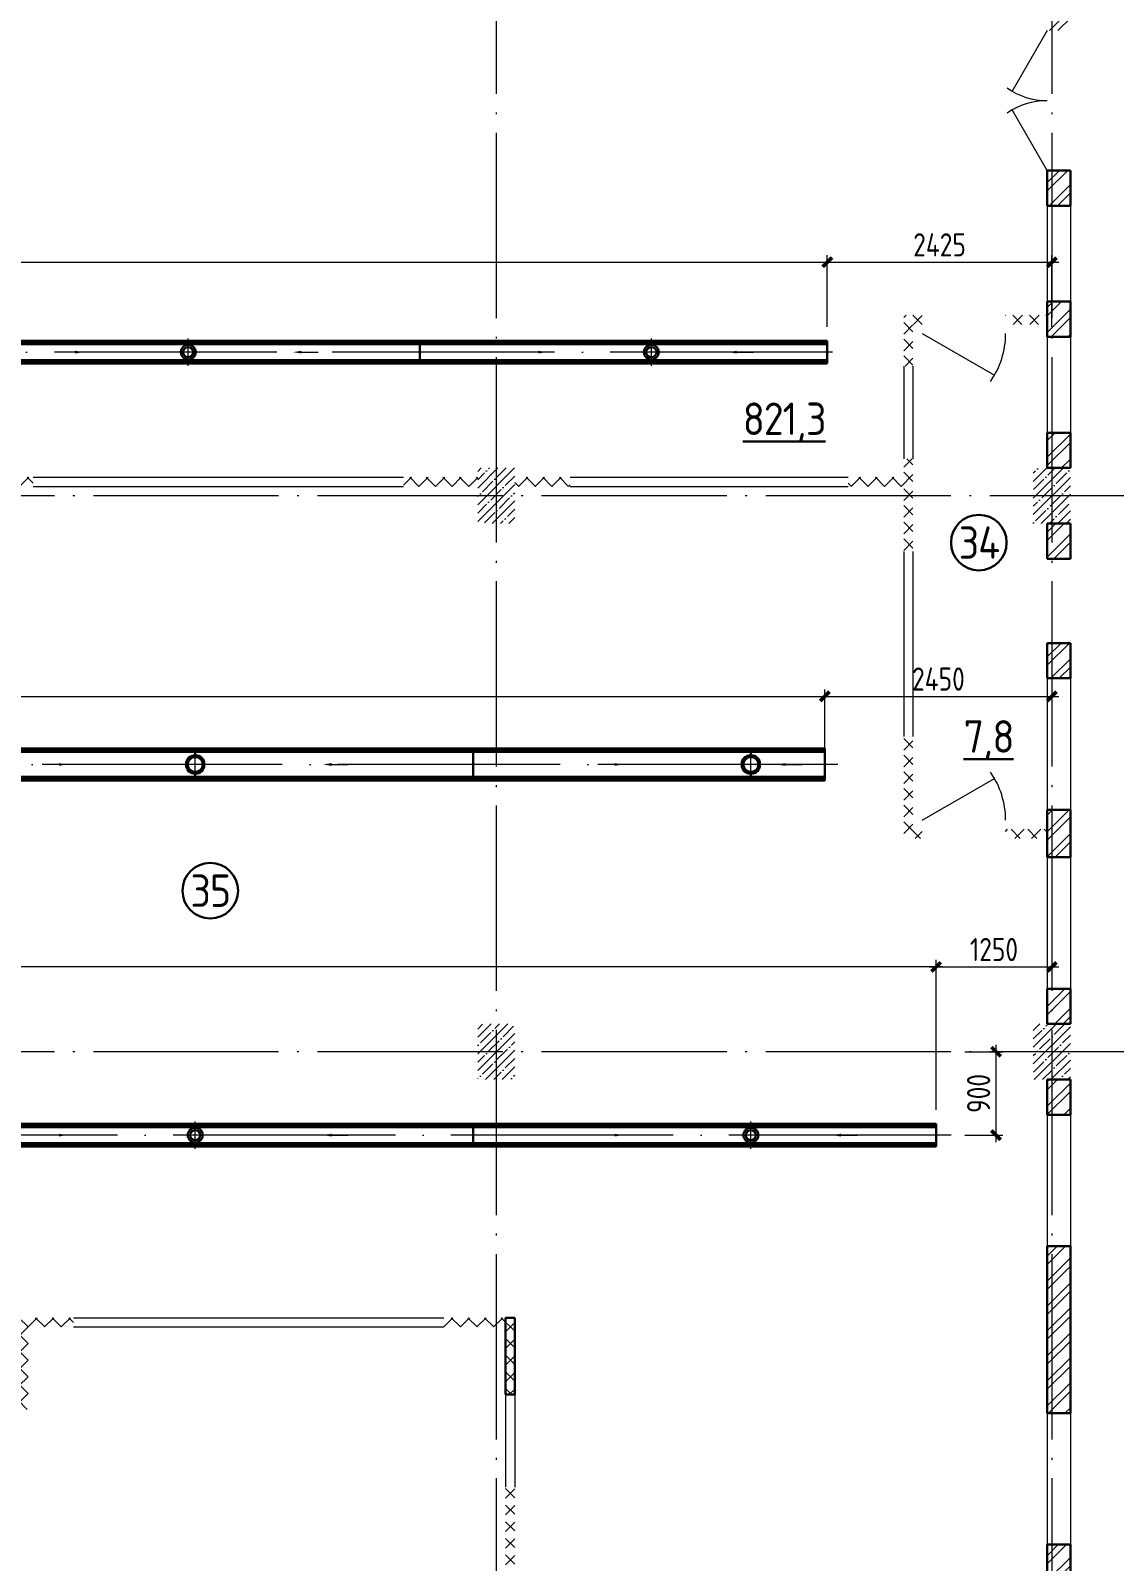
# Model space of a CAD drawing. Extents: x -965262 to 1142518, y -357520 to 71675.
# Drawn here: x -38505 to -26802, y -216652 to -200132 of the extents above; entities that cross this region are included whole.
import ezdxf

# ---------------------------------------------------------------- set-up
doc = ezdxf.new("R2010")
doc.units = 0
doc.header["$LTSCALE"] = 10
doc.linetypes.add('ACAD_ISO04W100', pattern=[30, 24, -3, 0, -3])
doc.linetypes.add('DOTE', pattern=[2.42, 2, -0.2, 0.02, -0.2])
doc.layers.get('0').update_dxf_attribs({"linetype": 'CONTINUOUS', "lineweight": 30})
doc.layers.get('Defpoints').update_dxf_attribs({"linetype": 'CONTINUOUS'})
doc.layers.add('DOTE', color=7, linetype='DOTE', lineweight=9)
doc.layers.add('Полы_лотки', color=7, linetype='CONTINUOUS', lineweight=30)
doc.styles.add('GOST-2.304_Type-B', font='isocpeur.ttf', dxfattribs={"width": 0.9})
doc.styles.add('ГОСТ 2м', font='isocpeur.ttf', dxfattribs={"width": 0.8, "height": 250})
doc.dimstyles.new('ГОСТ 2м', dxfattribs={"dimtxt": 250, "dimasz": 100, "dimexe": 75, "dimexo": 150, "dimgap": 62.5, "dimtad": 1, "dimdec": 0, "dimtxsty": 'ГОСТ 2м', "dimblk": 'ARCHTICK', "dimcen": 150, "dimdle": 75, "dimclrd": 256, "dimclre": 256, "dimclrt": 256, "dimadec": 0, "dimazin": 0, "dimtfac": 1, "dimtdec": 0, "dimtmove": 0, "dimatfit": 3, "dimldrblk": 'OBLIQUE', "dimfxl": 1, "dimlwd": 15, "dimlwe": 15, "dimarcsym": 0})
pattern_1 = [(45, (-49229.33, -272886.6), (-89.80256, 89.80256), []), (45, (-49139.53, -272886.6), (-89.80256, 89.80256), [158.75, -31.75, 0, -31.75])]

# ---------------------------------------------------------------- blocks, each defined once
blk = doc.blocks.new('_ArchTick')
at = {"color": 0, "linetype": 'ByBlock', "lineweight": 0, "const_width": 0.4}
blk.add_lwpolyline([(-0.5, -0.5), (0.5, 0.5)], dxfattribs=at)
blk = doc.blocks.new('*D1455')
at = {"lineweight": 15, "transparency": 16777216}
for p, q in [((-29977, -202631), (-27402, -202631)), ((-29902, -203330), (-29902, -202556)), ((-27477, -203330), (-27477, -202556))]:
    blk.add_line(p, q, dxfattribs=at)
at = {"layer": 'Defpoints', "color": 0, "lineweight": 15, "transparency": 16777216}
for p in [(-27477, -202631), (-29902, -203480, -11610), (-27477, -203480, -13062)]:
    blk.add_point(p, dxfattribs=at)
at = {"lineweight": 15, "transparency": 16777216, "xscale": 100, "yscale": 100, "zscale": 100, "rotation": 180}
blk.add_blockref('_ArchTick', (-29902, -202631), dxfattribs=at)
at = {"lineweight": 15, "transparency": 16777216, "xscale": 100, "yscale": 100, "zscale": 100}
blk.add_blockref('_ArchTick', (-27477, -202631), dxfattribs=at)
at = {"lineweight": 15, "transparency": 16777216, "insert": (-28690, -202444), "char_height": 250, "attachment_point": 5, "style": 'ГОСТ 2м'}
blk.add_mtext('2425', dxfattribs=at)
blk = doc.blocks.new('_Oblique')
at = {"color": 0, "linetype": 'ByBlock', "lineweight": -2}
blk.add_line((-0.5, -0.5), (0.5, 0.5), dxfattribs=at)
blk = doc.blocks.new('*D1456')
at = {"lineweight": 15, "transparency": 16777216}
for p, q in [((-48777, -202631), (-29827, -202631)), ((-48702, -203330), (-48702, -202556)), ((-29902, -203330), (-29902, -202556))]:
    blk.add_line(p, q, dxfattribs=at)
at = {"layer": 'Defpoints', "color": 0, "lineweight": 15, "transparency": 16777216}
for p in [(-29902, -202631), (-48702, -203480, -11610), (-29902, -203480, -11610)]:
    blk.add_point(p, dxfattribs=at)
at = {"lineweight": 15, "transparency": 16777216, "xscale": 100, "yscale": 100, "zscale": 100, "rotation": 180}
blk.add_blockref('_ArchTick', (-48702, -202631), dxfattribs=at)
at = {"lineweight": 15, "transparency": 16777216, "xscale": 100, "yscale": 100, "zscale": 100}
blk.add_blockref('_ArchTick', (-29902, -202631), dxfattribs=at)
at = {"lineweight": 15, "transparency": 16777216, "insert": (-39302, -202444), "char_height": 250, "attachment_point": 5, "style": 'ГОСТ 2м'}
blk.add_mtext('18800', dxfattribs=at)
blk = doc.blocks.new('*D1457')
at = {"lineweight": 15, "transparency": 16777216}
for p, q in [((-30003, -207317), (-27402, -207317)), ((-29928, -208074), (-29928, -207242)), ((-27477, -207167), (-27477, -207242))]:
    blk.add_line(p, q, dxfattribs=at)
at = {"layer": 'Defpoints', "color": 0, "lineweight": 15, "transparency": 16777216}
for p in [(-27477, -207317), (-27477, -207317), (-29928, -208224, -11610)]:
    blk.add_point(p, dxfattribs=at)
at = {"lineweight": 15, "transparency": 16777216, "xscale": 100, "yscale": 100, "zscale": 100, "rotation": 180}
blk.add_blockref('_ArchTick', (-29928, -207317), dxfattribs=at)
at = {"lineweight": 15, "transparency": 16777216, "xscale": 100, "yscale": 100, "zscale": 100}
blk.add_blockref('_ArchTick', (-27477, -207317), dxfattribs=at)
at = {"lineweight": 15, "transparency": 16777216, "insert": (-28702, -207130), "char_height": 250, "attachment_point": 5, "style": 'ГОСТ 2м'}
blk.add_mtext('2450', dxfattribs=at)
blk = doc.blocks.new('*D1458')
at = {"lineweight": 15, "transparency": 16777216}
for p, q in [((-50303, -207317), (-29853, -207317)), ((-50228, -207729), (-50228, -207242)), ((-29928, -207729), (-29928, -207242))]:
    blk.add_line(p, q, dxfattribs=at)
at = {"layer": 'Defpoints', "color": 0, "transparency": 16777216}
for p in [(-29928, -207317), (-50228, -207879, -11610), (-29928, -207879, -11610)]:
    blk.add_point(p, dxfattribs=at)
at = {"lineweight": 15, "transparency": 16777216, "xscale": 100, "yscale": 100, "zscale": 100, "rotation": 180}
blk.add_blockref('_ArchTick', (-50228, -207317), dxfattribs=at)
at = {"lineweight": 15, "transparency": 16777216, "xscale": 100, "yscale": 100, "zscale": 100}
blk.add_blockref('_ArchTick', (-29928, -207317), dxfattribs=at)
at = {"lineweight": 15, "transparency": 16777216, "insert": (-40078, -207130), "char_height": 250, "attachment_point": 5, "style": 'ГОСТ 2м'}
blk.add_mtext('20300', dxfattribs=at)
blk = doc.blocks.new('*D1459')
at = {"lineweight": 15, "transparency": 16777216}
for p, q in [((-28080, -212127), (-28080, -211077)), ((-28416, -211152), (-28005, -211152)), ((-28416, -212052), (-28005, -212052))]:
    blk.add_line(p, q, dxfattribs=at)
at = {"layer": 'Defpoints', "color": 0, "lineweight": 15, "transparency": 16777216}
for p in [(-28566, -211152, -13062), (-28080, -211152), (-28566, -212052, -11610)]:
    blk.add_point(p, dxfattribs=at)
at = {"lineweight": 15, "transparency": 16777216, "xscale": 100, "yscale": 100, "zscale": 100}
for p, rotation in [((-28080, -211152), 90), ((-28080, -212052), 270)]:
    blk.add_blockref('_ArchTick', p, dxfattribs=dict(at, rotation=rotation))
at = {"lineweight": 15, "transparency": 16777216, "insert": (-28268, -211602), "char_height": 250, "attachment_point": 5, "rotation": 90, "style": 'ГОСТ 2м'}
blk.add_mtext('900', dxfattribs=at)
blk = doc.blocks.new('*D1460')
at = {"lineweight": 15, "transparency": 16777216}
for p, q in [((-27477, -210087), (-27477, -210162)), ((-28803, -210237), (-27402, -210237)), ((-28728, -211779), (-28728, -210162))]:
    blk.add_line(p, q, dxfattribs=at)
at = {"layer": 'Defpoints', "color": 0, "lineweight": 15, "transparency": 16777216}
for p in [(-27477, -210237), (-27477, -210237), (-28728, -211929, -11610)]:
    blk.add_point(p, dxfattribs=at)
at = {"lineweight": 15, "transparency": 16777216, "xscale": 100, "yscale": 100, "zscale": 100, "rotation": 180}
blk.add_blockref('_ArchTick', (-28728, -210237), dxfattribs=at)
at = {"lineweight": 15, "transparency": 16777216, "xscale": 100, "yscale": 100, "zscale": 100}
blk.add_blockref('_ArchTick', (-27477, -210237), dxfattribs=at)
at = {"lineweight": 15, "transparency": 16777216, "insert": (-28102, -210049), "char_height": 250, "attachment_point": 5, "style": 'ГОСТ 2м'}
blk.add_mtext('1250', dxfattribs=at)
blk = doc.blocks.new('*D1461')
at = {"lineweight": 15, "transparency": 16777216}
for p, q in [((-28653, -210237), (-50303, -210237)), ((-50228, -211779), (-50228, -210162)), ((-28728, -211779), (-28728, -210162))]:
    blk.add_line(p, q, dxfattribs=at)
at = {"layer": 'Defpoints', "color": 0, "lineweight": 15, "transparency": 16777216}
for p in [(-50228, -210237), (-50228, -211929, -11610), (-28728, -211929, -11610)]:
    blk.add_point(p, dxfattribs=at)
at = {"lineweight": 15, "transparency": 16777216, "xscale": 100, "yscale": 100, "zscale": 100, "rotation": 180}
blk.add_blockref('_ArchTick', (-50228, -210237), dxfattribs=at)
at = {"lineweight": 15, "transparency": 16777216, "xscale": 100, "yscale": 100, "zscale": 100}
blk.add_blockref('_ArchTick', (-28728, -210237), dxfattribs=at)
at = {"lineweight": 15, "transparency": 16777216, "insert": (-39478, -210049), "char_height": 250, "attachment_point": 5, "style": 'ГОСТ 2м'}
blk.add_mtext('21500', dxfattribs=at)

msp = doc.modelspace()

# ---------------------------------------------------------------- hatches: boundary and pattern name
at = {"lineweight": 15}
h = msp.add_hatch(dxfattribs=at)
h.set_pattern_fill('ANSI32', scale=20)
h.set_pattern_definition([(45, (-26326.46, -199225.07), (-134.7038, 134.7038), []), (45, (-26236.65, -199225.07), (-134.7038, 134.7038), [])])
h.paths.add_polyline_path([(-26257.4, -199152.1), (-26377.4, -199152.1), (-26377.4, -199402.1), (-26257.4, -199402.1)], flags=17)
h.paths.add_polyline_path([(-25347.4, -199152.1), (-25467.4, -199152.1), (-25467.4, -199402.1), (-25347.4, -199402.1)])
h.paths.add_polyline_path([(-21277.4, -212621.9), (-21477.4, -212621.9), (-21477.4, -213132.1), (-21277.4, -213132.1)])
h.paths.add_polyline_path([(-21477.4, -212621.9), (-21527.4, -212621.9), (-21527.4, -212882.1), (-22307.4, -212882.1), (-22307.4, -216292.1), (-22057.4, -216292.1), (-22057.4, -213132.1), (-21477.4, -213132.1)])
h.paths.add_polyline_path([(-21277.4, -211452.1), (-21477.4, -211452.1), (-21477.4, -211711.9), (-21277.4, -211711.9)])
h.paths.add_polyline_path([(-27527.4, -216851.7), (-27527.4, -216471.7), (-27277.4, -216471.7), (-27277.4, -216852.1), (-27527.4, -216852.1)])
h.paths.add_polyline_path([(-27527.4, -215051.7), (-27527.4, -213251.7), (-27277.4, -213251.7), (-27277.4, -215051.7)])
h.paths.add_polyline_path([(-27527.4, -211831.7), (-27527.4, -211452.1), (-27277.4, -211452.1), (-27277.4, -211831.7)])
h.paths.add_polyline_path([(-27527.4, -210852.1), (-27527.4, -210471.7), (-27277.4, -210471.7), (-27277.4, -210852.1), (-27527.4, -210851.7)])
h.paths.add_polyline_path([(-27527.4, -209051.7), (-27527.4, -208541.7), (-27277.4, -208541.7), (-27277.4, -209051.7)])
h.paths.add_polyline_path([(-27527.4, -207121.7), (-27527.4, -206741.7), (-27277.4, -206741.7), (-27277.4, -207121.7)])
h.paths.add_polyline_path([(-27527.4, -205831.7), (-27527.4, -205452.1), (-27277.4, -205452.1), (-27277.4, -205831.7)])
h.paths.add_polyline_path([(-27527.4, -204852.1), (-27527.4, -204471.7), (-27277.4, -204471.7), (-27277.4, -204852.1)])
h.paths.add_polyline_path([(-27527.4, -203436.7), (-27527.4, -203056.7), (-27277.4, -203056.7), (-27277.4, -203436.7)])
h.paths.add_polyline_path([(-27527.4, -202021.7), (-27527.4, -201642.1), (-27277.4, -201642.1), (-27277.4, -202021.7)])
h.paths.add_polyline_path([(-27527.4, -200132.1), (-27527.4, -199752.1), (-27277.4, -199752.5), (-27277.4, -200132.1)])
h.paths.add_polyline_path([(-27277.4, -199402.1), (-27277.4, -199152.1), (-26257.4, -199152.1), (-26257.4, -199402.1)])
h.paths.add_polyline_path([(-25347.4, -199152.1), (-21677.4, -199152.1), (-21677.4, -199402.1), (-25097.4, -199402.1), (-25097.4, -200131.7), (-25217.4, -200131.7), (-25217.4, -199402.1), (-25347.4, -199402.1)])
h.paths.add_polyline_path([(-21527.4, -200132.1), (-21527.4, -199752.1), (-21277.4, -199752.1), (-21277.4, -200132.1)])
h.paths.add_polyline_path([(-25217.4, -202021.7), (-25217.4, -201641.7), (-25097.4, -201641.7), (-25097.4, -202021.7)])
h.paths.add_polyline_path([(-21527.4, -202022.1), (-21527.4, -201642.1), (-21277.4, -201642.1), (-21277.4, -202022.1)])
h.paths.add_polyline_path([(-21527.4, -203437.1), (-21527.4, -203057.1), (-21277.4, -203057.1), (-21277.4, -203437.1)])
h.paths.add_polyline_path([(-25217.4, -203436.7), (-25217.4, -203056.7), (-25097.4, -203056.7), (-25097.4, -203436.7)])
h.paths.add_polyline_path([(-21677.4, -211452.1), (-25217.4, -211451.7), (-25217.4, -204471.7), (-25097.4, -204471.7), (-25097.4, -205092.1), (-21677.4, -205092.1), (-21677.4, -205212.1), (-25097.4, -205212.1), (-25097.4, -208157.1), (-21527.4, -208157.1), (-21527.4, -207896.7), (-21277.4, -207896.7), (-21277.4, -208406.7), (-21527.4, -208406.7), (-21527.3, -208277.1), (-25097.4, -208277.1), (-25097.4, -211331.7), (-21677.4, -211331.7), (-21677.4, -211451.7)])
h.paths.add_polyline_path([(-21527.4, -204852.1), (-21527.4, -204471.7), (-21277.4, -204471.7), (-21277.4, -204851.7)])
h.paths.add_polyline_path([(-21527.4, -205832.1), (-21527.4, -205452.1), (-21277.4, -205452.1), (-21277.4, -205832.1)], flags=17)
h.paths.add_polyline_path([(-21527.4, -207122.1), (-21527.4, -206742.1), (-21277.4, -206742.1), (-21277.4, -207122.1)], flags=17)
h.paths.add_polyline_path([(-21527.4, -209561.7), (-21527.4, -209181.7), (-21277.4, -209181.7), (-21277.4, -209561.7)])
h.paths.add_polyline_path([(-21527.4, -210852.1), (-21527.4, -210471.7), (-21277.4, -210471.7), (-21277.4, -210852.1)], flags=17)
h.paths.add_polyline_path([(-25217.4, -214242.1), (-25217.4, -212882.1), (-23587.4, -212882.1), (-23587.4, -216292.1), (-23707.4, -216292.1), (-23707.4, -213002.1), (-25097.4, -213002.1), (-25097.4, -214242.1)])
h.paths.add_polyline_path([(-25217.4, -216292.1), (-25217.4, -215152.1), (-25097.4, -215152.1), (-25097.4, -216292.1)], flags=17)
h.paths.add_polyline_path([(-21527.4, -211711.9), (-21477.4, -211711.9), (-21477.4, -211452.1), (-21527.4, -211452.1)])
h = msp.add_hatch(dxfattribs=at)
h.set_pattern_fill('ANSI37', scale=40, style=0)
h.set_pattern_definition([(45, (-30720.5, -221215.8), (-89.80256, 89.80256), []), (135, (-30720.5, -221215.8), (-89.80256, -89.80256), [])])
h.paths.add_polyline_path([(-30597.4, -221152.5), (-30897.4, -221152.5), (-30897.4, -221252.5), (-30597.4, -221252.5)])
h.paths.add_polyline_path([(-45477.4, -208802.4), (-45577.4, -208802.4), (-45577.4, -208952.4), (-45477.4, -208952.4)], flags=17)
h.paths.add_polyline_path([(-45477.4, -209852.4), (-45577.4, -209852.4), (-45577.4, -210002.4), (-45477.4, -210002.4)])
h.paths.add_polyline_path([(-43926.9, -220477.1), (-44026.9, -220477.1), (-44026.9, -220577.1), (-44026.9, -220677.1), (-43926.9, -220677.1)], flags=17)
h.paths.add_polyline_path([(-44026.9, -220577.1), (-44126.9, -220577.1), (-45477.4, -220577.1), (-45477.4, -220677.1), (-44026.9, -220677.1)], flags=17)
h.paths.add_polyline_path([(-44026.9, -218877.1), (-45477.4, -218877.1), (-45477.4, -218977.1), (-44026.9, -218977.1)], flags=17)
h.paths.add_polyline_path([(-43926.9, -218877.1), (-44026.9, -218877.1), (-44026.9, -218977.1), (-44026.9, -219077.1), (-43926.9, -219077.1)], flags=17)
h.paths.add_polyline_path([(-45477.4, -213352.1), (-45577.4, -213352.1), (-45577.4, -213452.1), (-45477.4, -213452.1)])
h.paths.add_polyline_path([(-45477.4, -214352.1), (-45577.4, -214352.1), (-45577.4, -214452.1), (-45477.4, -214452.1)], flags=17)
h.paths.add_polyline_path([(-45477.4, -206152.1), (-45577.4, -206152.1), (-45577.4, -206352.1), (-45477.4, -206352.1)], flags=17)
h.paths.add_polyline_path([(-45477.4, -208152.1), (-45577.4, -208152.1), (-45577.4, -208352.1), (-45477.4, -208352.1)])
h.paths.add_polyline_path([(-29697.4, -221152.5), (-29698.3, -221152.5), (-29698.3, -221252.5), (-29697.4, -221252.5)])
h.paths.add_polyline_path([(-30597.4, -221152.5), (-30598.3, -221152.5), (-30598.3, -221252.5), (-30597.4, -221252.5)])
h.paths.add_polyline_path([(-33277.4, -214019.4), (-33377.4, -214019.4), (-33377.4, -214022.1), (-33277.4, -214022.1)], flags=17)
h.paths.add_polyline_path([(-33377.4, -214019.4), (-33477.4, -214019.4), (-33477.4, -214022.1), (-33377.4, -214022.1)], flags=17)
h.paths.add_polyline_path([(-33477.4, -214019.4), (-34042.4, -214019.4), (-34042.4, -214022.1), (-33477.4, -214022.1)], flags=16)
h.paths.add_polyline_path([(-33477.4, -214119.4), (-34042.4, -214119.4), (-34042.4, -214122.1), (-33477.4, -214122.1)])
h.paths.add_polyline_path([(-33377.4, -214119.4), (-33477.4, -214119.4), (-33477.4, -214122.1), (-33377.4, -214122.1)])
h.paths.add_polyline_path([(-38532.4, -214019.4), (-38632.4, -214019.4), (-38632.4, -214022.1), (-38532.4, -214022.1)])
h.paths.add_polyline_path([(-38042.4, -214019.4), (-38532.4, -214019.4), (-38532.4, -214022.1), (-38042.4, -214022.1)], flags=17)
h.paths.add_polyline_path([(-38042.4, -214119.4), (-38532.4, -214119.4), (-38532.4, -214122.1), (-38042.4, -214122.1)])
h.paths.add_polyline_path([(-44477.4, -215009.4), (-45477.4, -215009.4), (-45477.4, -215012.1), (-44477.4, -215012.1)])
h.paths.add_polyline_path([(-38532.4, -215009.4), (-39477.4, -215009.4), (-39477.4, -215012.1), (-38532.4, -215012.1)])
h.paths.add_polyline_path([(-39477.4, -215009.4), (-39509.9, -215009.4), (-40477.4, -215009.4), (-40477.4, -215012.1), (-39509.9, -215012.1), (-39477.4, -215012.1)])
h.paths.add_polyline_path([(-44477.4, -214909.4), (-45477.4, -214909.4), (-45477.4, -214912.1), (-44477.4, -214912.1)])
h.paths.add_polyline_path([(-39509.9, -214909.4), (-40477.4, -214909.4), (-40477.4, -214912.1), (-39509.9, -214912.1)], flags=17)
h.paths.add_polyline_path([(-39477.4, -214909.4), (-39509.9, -214909.4), (-39509.9, -214912.1), (-39477.4, -214912.1)], flags=16)
h.paths.add_polyline_path([(-38532.4, -214909.4), (-38632.4, -214909.4), (-39477.4, -214909.4), (-39477.4, -214912.1), (-38532.4, -214912.1)], flags=17)
h.paths.add_polyline_path([(-44477.4, -214909.4), (-44509.9, -214909.4), (-44509.9, -215009.4), (-44477.4, -215009.4)])
h.paths.add_polyline_path([(-40477.4, -214909.4), (-40509.9, -214909.4), (-40509.9, -215009.4), (-40477.4, -215009.4)], flags=16)
h.paths.add_polyline_path([(-45677.4, -212962.1), (-46077.4, -212962.1), (-46077.4, -212964.3), (-45677.4, -212964.3)])
h.paths.add_polyline_path([(-50077.4, -212962.1), (-50867.4, -212962.1), (-50867.4, -212964.3), (-50077.4, -212964.3)])
h.paths.add_polyline_path([(-50077.4, -212862.1), (-51077.4, -212862.1), (-51077.4, -212864.3), (-50077.4, -212864.3)])
h.paths.add_polyline_path([(-45577.4, -212862.1), (-46077.4, -212862.1), (-46077.4, -212864.3), (-45577.4, -212864.3)])
h.paths.add_polyline_path([(-45477.4, -215709.9), (-45577.4, -215709.9), (-45577.4, -215712.1), (-45477.4, -215712.1)])
h.paths.add_polyline_path([(-45477.4, -215109.9), (-45577.4, -215109.9), (-45577.4, -215112.1), (-45477.4, -215112.1)])
h.paths.add_polyline_path([(-45477.4, -208952.4), (-45577.4, -208952.4), (-45577.4, -208959.4), (-45477.4, -208959.4)])
h.paths.add_polyline_path([(-45477.4, -209852.4), (-45577.4, -209852.4), (-45577.4, -209859.4), (-45477.4, -209859.4)], flags=17)
h.paths.add_polyline_path([(-50227.4, -204952.1), (-50777.4, -204952.1), (-50777.4, -205052.1), (-50227.4, -205052.1)])
h.paths.add_polyline_path([(-45677.4, -204952.1), (-46227.4, -204952.1), (-46227.4, -205052.1), (-45677.4, -205052.1)])
h.paths.add_polyline_path([(-44477.4, -204952.1), (-45277.4, -204952.1), (-45277.4, -205052.1), (-44477.4, -205052.1)])
h.paths.add_polyline_path([(-39677.4, -204952.1), (-40477.4, -204952.1), (-40477.4, -205052.1), (-39677.4, -205052.1)])
h.paths.add_polyline_path([(-38477.4, -204952.1), (-39277.4, -204952.1), (-39277.4, -205052.1), (-38477.4, -205052.1)])
h.paths.add_polyline_path([(-33677.4, -204952.1), (-34477.4, -204952.1), (-34477.4, -205052.1), (-33677.4, -205052.1)])
h.paths.add_polyline_path([(-32677.2, -204952.1), (-33277.4, -204952.1), (-33277.4, -205052.1), (-32677.2, -205052.1)])
h.paths.add_polyline_path([(-29077, -204952.1), (-29677.2, -204952.1), (-29677.2, -205052.1), (-29077, -205052.1)])
h.paths.add_polyline_path([(-28977, -204751.7), (-29077, -204751.7), (-29077, -205751.7), (-28977, -205751.7)])
h.paths.add_polyline_path([(-28977, -203302.1), (-29077, -203302.1), (-29077, -203751.7), (-28977, -203751.7)])
h.paths.add_polyline_path([(-28877, -203202.1), (-29077, -203202.1), (-29077, -203302.1), (-28877, -203302.1)])
h.paths.add_polyline_path([(-27527.4, -203202.1), (-27977, -203202.1), (-27977, -203302.1), (-27877, -203302.1), (-27527.4, -203302.1)])
h.paths.add_polyline_path([(-28977, -207751.7), (-29077, -207751.7), (-29077, -208751.7), (-28977, -208751.7), (-28977, -208651.7)])
h.paths.add_polyline_path([(-28877, -208751.7), (-28977, -208751.7), (-29077, -208751.7), (-29077, -208851.7), (-28877, -208851.7)])
h.paths.add_polyline_path([(-27527.4, -208751.7), (-27627.4, -208751.7), (-27977, -208751.7), (-27977, -208851.7), (-27527.4, -208851.7)])
h.paths.add_polyline_path([(-45477.4, -205452.1), (-45577.4, -205452.1), (-45577.4, -206352.1), (-45477.4, -206352.1)])
h.paths.add_polyline_path([(-45477.4, -208352.1), (-45577.4, -208352.1), (-45577.4, -208959.4), (-45477.4, -208959.4)])
h.paths.add_polyline_path([(-45477.4, -209859.4), (-45577.4, -209859.4), (-45577.4, -209959.4), (-45577.4, -210352.1), (-45477.4, -210352.1)])
h.paths.add_polyline_path([(-45477.4, -210352.1), (-45577.4, -210352.1), (-45577.4, -210852.1), (-45477.4, -210852.1)])
h.paths.add_polyline_path([(-45477.4, -211452.1), (-45577.4, -211452.1), (-45577.4, -212352.1), (-45477.4, -212352.1)])
h.paths.add_polyline_path([(-45477.4, -212352.1), (-45577.4, -212352.1), (-45577.4, -213352.1), (-45477.4, -213352.1)])
h.paths.add_polyline_path([(-45577.4, -212864.3), (-46077.4, -212864.3), (-46077.4, -212964.3), (-45577.4, -212964.3)])
h.paths.add_polyline_path([(-50077.4, -212864.3), (-51077.4, -212864.3), (-51077.4, -212964.3), (-50077.4, -212964.3)])
h.paths.add_polyline_path([(-45477.4, -214352.1), (-45577.4, -214352.1), (-45577.4, -215109.9), (-45477.4, -215109.9)])
h.paths.add_polyline_path([(-44509.9, -214909.4), (-45477.4, -214909.4), (-45477.4, -215009.4), (-44509.9, -215009.4)])
h.paths.add_polyline_path([(-39509.9, -214909.4), (-40509.9, -214909.4), (-40509.9, -215009.4), (-39509.9, -215009.4)])
h.paths.add_polyline_path([(-38532.4, -214909.4), (-38632.4, -214909.4), (-39509.9, -214909.4), (-39509.9, -215009.4), (-38532.4, -215009.4)])
h.paths.add_polyline_path([(-38532.4, -214019.4), (-38632.4, -214019.4), (-38632.4, -214909.4), (-38532.4, -214909.4)])
h.paths.add_polyline_path([(-38042.4, -214019.4), (-38532.4, -214019.4), (-38532.4, -214119.4), (-38042.4, -214119.4)])
h.paths.add_polyline_path([(-33377.4, -214019.4), (-34042.4, -214019.4), (-34042.4, -214119.4), (-33377.4, -214119.4)])
h.paths.add_polyline_path([(-33277.4, -214019.4), (-33377.4, -214019.4), (-33377.4, -214119.4), (-33377.4, -214219.4), (-33377.4, -214852.1), (-33277.4, -214852.1)])
h.paths.add_polyline_path([(-33277.4, -215852.1), (-33377.4, -215852.1), (-33377.4, -216852.1), (-33277.4, -216852.1)])
h.paths.add_polyline_path([(-33277.4, -217452.1), (-33377.4, -217452.1), (-33377.4, -218452.1), (-33277.4, -218452.1)])
h.paths.add_polyline_path([(-33277.4, -220452.1), (-33377.4, -220452.1), (-33377.4, -221252.5), (-33277.4, -221252.5)])
h.paths.add_polyline_path([(-32277.4, -221152.5), (-33277.4, -221152.5), (-33277.4, -221252.5), (-32277.4, -221252.5)])
h.paths.add_polyline_path([(-30598.3, -221152.5), (-31277.4, -221152.5), (-31277.4, -221252.5), (-30598.3, -221252.5)])
h.paths.add_polyline_path([(-29473.4, -221152.5), (-29698.3, -221152.5), (-29698.3, -221252.5), (-29598.3, -221252.5), (-29473.4, -221252.5)])
h.paths.add_polyline_path([(-45477.4, -222087.1), (-45577.4, -222087.1), (-45577.4, -222187.1), (-45577.4, -222552.1), (-45477.4, -222552.1)])
h.paths.add_polyline_path([(-45477.4, -221002.1), (-45577.4, -221002.1), (-45577.4, -221087.1), (-45477.4, -221087.1)])
h.paths.add_polyline_path([(-45477.4, -220002.1), (-45577.4, -220002.1), (-45577.4, -221002.1), (-45477.4, -221002.1)])
h.paths.add_polyline_path([(-44026.9, -220577.1), (-44126.9, -220577.1), (-45477.4, -220577.1), (-45477.4, -220677.1), (-44026.9, -220677.1)])
h.paths.add_polyline_path([(-43926.9, -220477.1), (-44026.9, -220477.1), (-44026.9, -220577.1), (-44026.9, -220677.1), (-43926.9, -220677.1)], flags=17)
h.paths.add_polyline_path([(-45477.4, -219002.1), (-45577.4, -219002.1), (-45577.4, -220002.1), (-45477.4, -220002.1)])
h.paths.add_polyline_path([(-45477.4, -218877.1), (-45577.4, -218877.1), (-45577.4, -218977.1), (-45577.4, -219002.1), (-45477.4, -219002.1)])
h.paths.add_polyline_path([(-44026.9, -218877.1), (-45477.4, -218877.1), (-45477.4, -218977.1), (-44026.9, -218977.1)])
h.paths.add_polyline_path([(-43926.9, -218877.1), (-44026.9, -218877.1), (-44026.9, -218977.1), (-44026.9, -219077.1), (-43926.9, -219077.1)], flags=17)
h.paths.add_polyline_path([(-45477.4, -217452.1), (-45577.4, -217452.1), (-45577.4, -217677.1), (-45477.4, -217677.1)])
h.paths.add_polyline_path([(-45477.4, -216352.1), (-45577.4, -216352.1), (-45577.4, -216852.1), (-45477.4, -216852.1)])
h.paths.add_polyline_path([(-45477.4, -215709.9), (-45577.4, -215709.9), (-45577.4, -215810.4), (-45577.4, -216352.1), (-45477.4, -216352.1)])
h.paths.add_polyline_path([(-45677.4, -212964.4), (-45577.4, -212964.4), (-45577.4, -212962.1), (-45677.4, -212962.1)])
h.paths.add_polyline_path([(-50867.4, -212964.4), (-51077.4, -212964.4), (-51077.4, -212962.1), (-50867.4, -212962.1)])
h.paths.add_polyline_path([(-38532.4, -214912.1), (-38632.4, -214912.1), (-38632.4, -214909.4), (-38532.4, -214909.4)])
h = msp.add_hatch(dxfattribs=at)
h.set_pattern_fill('ANSI35', scale=20, style=0)
h.set_pattern_definition(pattern_1)
h.paths.add_polyline_path([(-33277.4, -204852.1), (-33677.4, -204852.1), (-33677.4, -205452.1), (-33277.4, -205452.1)])
h = msp.add_hatch(dxfattribs=at)
h.set_pattern_fill('ANSI35', scale=20, style=0)
h.set_pattern_definition(pattern_1)
h.paths.add_polyline_path([(-27277.4, -204852.1), (-27677.4, -204852.1), (-27677.4, -205452.1), (-27277.4, -205452.1)])
h = msp.add_hatch(dxfattribs=at)
h.set_pattern_fill('ANSI35', scale=20, style=0)
h.set_pattern_definition(pattern_1)
h.paths.add_polyline_path([(-33277.4, -210852.1), (-33677.4, -210852.1), (-33677.4, -211452.1), (-33277.4, -211452.1)])
h = msp.add_hatch(dxfattribs=at)
h.set_pattern_fill('ANSI35', scale=20, style=0)
h.set_pattern_definition(pattern_1)
h.paths.add_polyline_path([(-27277.4, -210851.7), (-27677.4, -210851.7), (-27677.4, -211451.7), (-27277.4, -211451.7)])

# ---------------------------------------------------------------- linework, layer by layer
at = {"color": 7, "lineweight": 15}
for p, q in [((-27527.4, -200132.1, -1451.3), (-27904.9, -200786, -1451.3)), ((-27527.4, -201642.1, -1451.3), (-27904.9, -200988.3, -1451.3)), ((-27527.4, -202021.7, -1451.3), (-27527.4, -203056.7, -1451.3)), ((-27277.4, -202021.7, -1451.3), (-27277.4, -203056.7, -1451.3)), ((-28877, -203402.1, -3211.1), (-28097.6, -203852.1, -3211.1)), ((-27527.4, -203436.7, -1451.3), (-27527.4, -204471.7, -1451.3)), ((-27277.4, -203436.7, -1451.3), (-27277.4, -204471.7, -1451.3)), ((-29077, -203751.7, -3211.1), (-29077, -204751.7, -3211.1)), ((-28977, -203751.7, -3211.1), (-28977, -204751.7, -3211.1)), ((-38477.4, -204952.1, -3211.1), (-34477.4, -204952.1, -3211.1)), ((-32677.2, -204952.1, -3211.1), (-29677.2, -204952.1, -3211.1)), ((-38477.4, -205052.1, -3211.1), (-34477.4, -205052.1, -3211.1)), ((-32677.2, -205052.1, -3211.1), (-29677.2, -205052.1, -3211.1)), ((-29077, -205751.7, -3211.1), (-29077, -207751.7, -3211.1)), ((-28977, -205751.7, -3211.1), (-28977, -207751.7, -3211.1)), ((-27527.4, -207121.7, -1451.3), (-27527.4, -208541.7, -1451.3)), ((-27277.4, -207121.7, -1451.3), (-27277.4, -208541.7, -1451.3)), ((-28877, -208651.7, -1711.1), (-28097.6, -208201.7, -1711.1)), ((-27527.4, -209051.7, -1451.3), (-27527.4, -210471.7, -1451.3)), ((-27277.4, -209051.7, -1451.3), (-27277.4, -210471.7, -1451.3)), ((-27527.4, -211831.7, -1451.3), (-27527.4, -213251.7, -1451.3)), ((-27277.4, -211831.7, -1451.3), (-27277.4, -213251.7, -1451.3)), ((-38042.4, -214022.1, -3211.1), (-34042.4, -214022.1, -3211.1)), ((-38042.4, -214122.1, -3211.1), (-34042.4, -214122.1, -3211.1)), ((-33377.4, -214852.1, -3211.1), (-33377.4, -215852.1, -3211.1)), ((-33277.4, -214852.1, -3211.1), (-33277.4, -215852.1, -3211.1)), ((-27527.4, -215051.7, -1451.3), (-27527.4, -216471.7, -1451.3)), ((-27277.4, -215051.7, -1451.3), (-27277.4, -216471.7, -1451.3))]:
    msp.add_line(p, q, dxfattribs=at)
at = {"color": 7}
for p, q in [((-27527.4, -201642.1, -1451.3), (-27527.4, -202021.7, -1451.3)), ((-27277.4, -201642.1, -1451.3), (-27527.4, -201642.1, -1451.3)), ((-27277.4, -201642.1, -1451.3), (-27277.4, -202021.7, -1451.3)), ((-27527.4, -202021.7, -1451.3), (-27277.4, -202021.7, -1451.3)), ((-27527.4, -203056.3, 357.2), (-27527.4, -203056.7, 357.2)), ((-27527.4, -203056.7, -1451.3), (-27277.4, -203056.7, -1451.3)), ((-27527.4, -203056.7, -1451.3), (-27527.4, -203436.7, -1451.3)), ((-27277.4, -203056.3, 357.2), (-27277.4, -203056.7, 357.2)), ((-27277.4, -203056.7, -1451.3), (-27277.4, -203436.7, -1451.3)), ((-27527.4, -203436.7, -1451.3), (-27277.4, -203436.7, -1451.3)), ((-27527.4, -204471.7, -1451.3), (-27527.4, -204851.7, -1451.3)), ((-27527.4, -204471.7, -1451.3), (-27277.4, -204471.7, -1451.3)), ((-27277.4, -204471.7, -1451.3), (-27277.4, -204851.7, -1451.3)), ((-27527.4, -204852.1, -3259.8), (-27277.4, -204852.1, -3259.8)), ((-27527.4, -205452.1, -3259.8), (-27527.4, -205831.7, -1451.3)), ((-27277.4, -205452.1, -3259.8), (-27527.4, -205452.1, -3259.8)), ((-27277.4, -205452.1, -3259.8), (-27277.4, -205831.7, -1451.3)), ((-27277.4, -205831.7, -1451.3), (-27527.4, -205831.7, -1451.3)), ((-27527.4, -206741.7, -1451.3), (-27527.4, -207121.7, -1451.3)), ((-27277.4, -206741.7, -1451.3), (-27527.4, -206741.7, -1451.3)), ((-27277.4, -206741.7, -1451.3), (-27277.4, -207121.7, -1451.3)), ((-27527.4, -206951.7, -1451.3), (-27527.4, -207031.7, -1451.3)), ((-27277.4, -206951.7, -1451.3), (-27277.4, -207031.7, -1451.3)), ((-27277.4, -207121.7, -1451.3), (-27527.4, -207121.7, -1451.3)), ((-27277.4, -208541.7, -1451.3), (-27527.4, -208541.7, -1451.3)), ((-27527.4, -208541.7, -1451.3), (-27527.4, -209051.7, -1451.3)), ((-27277.4, -208541.7, -1451.3), (-27277.4, -209051.7, -1451.3)), ((-27277.4, -209051.7, -1451.3), (-27527.4, -209051.7, -1451.3)), ((-27527.4, -210471.7, -1451.3), (-27527.4, -210851.7, -1451.3)), ((-27277.4, -210471.7, -1451.3), (-27527.4, -210471.7, -1451.3)), ((-27277.4, -210471.7, -1451.3), (-27277.4, -210851.7, -1451.3)), ((-27277.4, -210852.1, -3259.8), (-27527.4, -210852.1, -3259.8)), ((-27527.4, -211451.7, -1451.3), (-27527.4, -211831.7, -1451.3)), ((-27277.4, -211451.7, -1451.3), (-27277.4, -211831.7, -1451.3)), ((-27527.4, -213251.7, -1451.3), (-27527.4, -215051.7, -1451.3)), ((-27277.4, -213251.7, -1451.3), (-27277.4, -215051.7, -1451.3)), ((-27527.4, -216471.7, -1451.3), (-27527.4, -216851.7, -1451.3)), ((-27277.4, -216471.7, -1451.3), (-27277.4, -216851.7, -1451.3))]:
    msp.add_line(p, q, dxfattribs=at)
at = {"color": 7, "ltscale": 2}
for p, q in [((-27277.4, -211452.1, -3259.8), (-27527.4, -211452.1, -3259.8)), ((-27277.4, -211831.7, -1451.3), (-27527.4, -211831.7, -1451.3)), ((-27277.4, -213251.7, -1451.3), (-27527.4, -213251.7, -1451.3)), ((-27527.4, -215051.7, -1451.3), (-27277.4, -215051.7, -1451.3)), ((-27527.4, -216471.7, -1451.3), (-27277.4, -216471.7, -1451.3))]:
    msp.add_line(p, q, dxfattribs=at)
at = {"color": 7, "extrusion": (0, 0, -1)}
for p, q in [((-33377.4, -214852.1, -3211.1), (-33377.4, -214022.1, -3211.1)), ((-33377.4, -214022.1, -3211.1), (-33277.4, -214022.1, -3211.1)), ((-33277.4, -214022.1, -3211.1), (-33277.4, -214852.1, -3211.1)), ((-33277.4, -214852.1, -3211.1), (-33377.4, -214852.1, -3211.1))]:
    msp.add_line(p, q, dxfattribs=at)
at = {"color": 7}
for centre in [(-28265.7, -205657.2, -7970.9), (-36564.9, -209413.8, -7970.9)]:
    msp.add_circle(centre, 300, dxfattribs=at)
at = {"color": 7, "lineweight": 15}
for centre, start, end in [((-27527.4, -200132.1, -1451.3), 235, 270), ((-27527.4, -201642.1, -1451.3), 90, 125)]:
    msp.add_arc(centre, 755, start, end, dxfattribs=at)
at = {"color": 7, "lineweight": 15, "ltscale": 10}
for centre, start, end in [((-28877, -203402.1, -3211.1), 325, 0), ((-28877, -208651.7, -1711.1), 0, 35)]:
    msp.add_arc(centre, 900, start, end, dxfattribs=at)
at = {"layer": 'DOTE', "color": 7, "ltscale": 100, "extrusion": (0, -1, 0)}
for p, q in [((-33477.4, -162515.3, -4711.1), (-33477.4, -237687.4, -4711.1)), ((-27477.4, -162515.3, -4711.1), (-27477.4, -237687.4, -4711.1))]:
    msp.add_line(p, q, dxfattribs=at)
at = {"layer": 'DOTE', "color": 7, "ltscale": 100}
for p, q in [((-1947.4, -205152.1, -4711.1), (-73832.7, -205152.1, -4711.1)), ((-1947.4, -211152.1, -4711.1), (-73832.7, -211152.1, -4711.1))]:
    msp.add_line(p, q, dxfattribs=at)
at = {"layer": 'Полы_лотки', "color": 5}
for p, q in [((-29902, -203479.6, -3259.8), (-48702, -203479.6, -3259.8)), ((-29902, -203499.6, -3259.8), (-48702, -203499.6, -3259.8)), ((-29902, -203517.1, -3259.8), (-48702, -203517.1, -3259.8)), ((-36802, -203522.1, -3259.8), (-36802, -203479.6, -3259.8)), ((-34302, -203724.6, -3259.8), (-34302, -203479.6, -3259.8)), ((-31802, -203522.1, -3259.8), (-31802, -203479.6, -3259.8)), ((-29902, -203724.6, -3259.8), (-29902, -203479.6, -3259.8)), ((-29902, -203687.1, -3259.8), (-48702, -203687.1, -3259.8)), ((-36802, -203682.1, -3259.8), (-36802, -203682.1, -3259.8)), ((-36802, -203682.1, -3259.8), (-36802, -203724.6, -3259.8)), ((-31802, -203682.1, -3259.8), (-31802, -203682.1, -3259.8)), ((-31802, -203682.1, -3259.8), (-31802, -203724.6, -3259.8)), ((-29902, -203704.6, -3259.8), (-48702, -203704.6, -3259.8)), ((-29902, -203724.6, -3259.8), (-48702, -203724.6, -3259.8)), ((-29927.5, -207879.5, -3259.8), (-50227.5, -207879.5, -3259.8)), ((-29927.5, -207899.5, -3259.8), (-50227.5, -207899.5, -3259.8)), ((-29927.5, -207917, -3259.8), (-50227.5, -207917, -3259.8)), ((-36727.5, -207952, -3259.8), (-36727.5, -207879.5, -3259.8)), ((-33727.5, -208224.5, -3259.8), (-33727.5, -207879.5, -3259.8)), ((-30727.5, -207952, -3259.8), (-30727.5, -207879.5, -3259.8)), ((-29927.5, -208224.5, -3259.8), (-29927.5, -207879.5, -3259.8)), ((-36727.5, -208224.5, -3259.8), (-36727.5, -208152, -3259.8)), ((-30727.5, -208224.5, -3259.8), (-30727.5, -208152, -3259.8)), ((-29927.5, -208187, -3259.8), (-50227.5, -208187, -3259.8)), ((-29927.5, -208204.5, -3259.8), (-50227.5, -208204.5, -3259.8)), ((-29927.5, -208224.5, -3259.8), (-50227.5, -208224.5, -3259.8)), ((-28727.5, -211929.5, -3259.8), (-50227.5, -211929.5, -3259.8)), ((-28727.5, -211949.5, -3259.8), (-50227.5, -211949.5, -3259.8)), ((-36727.5, -211972, -3259.8), (-36727.5, -211929.5, -3259.8)), ((-33727.5, -212174.5, -3259.8), (-33727.5, -211929.5, -3259.8)), ((-30727.5, -211972, -3259.8), (-30727.5, -211929.5, -3259.8)), ((-28727.5, -212174.5, -3259.8), (-28727.5, -211929.5, -3259.8)), ((-28727.5, -211967, -3259.8), (-50227.5, -211967, -3259.8)), ((-28727.5, -212137, -3259.8), (-50227.5, -212137, -3259.8)), ((-28727.5, -212154.5, -3259.8), (-50227.5, -212154.5, -3259.8)), ((-28727.5, -212174.5, -3259.8), (-50227.5, -212174.5, -3259.8)), ((-36727.5, -212174.5, -3259.8), (-36727.5, -212132, -3259.8)), ((-30727.5, -212174.5, -3259.8), (-30727.5, -212132, -3259.8))]:
    msp.add_line(p, q, dxfattribs=at)
at = {"layer": 'Полы_лотки', "color": 1, "linetype": 'ACAD_ISO04W100', "lineweight": 9, "ltscale": 5}
for p, q in [((-36802, -203750.5, -3259.8), (-36802, -203453.8, -3259.8)), ((-31802, -203750.5, -3259.8), (-31802, -203453.8, -3259.8)), ((-36727.5, -208200.3, -3259.8), (-36727.5, -207903.7, -3259.8)), ((-30727.5, -208200.3, -3259.8), (-30727.5, -207903.7, -3259.8)), ((-36727.5, -212200.3, -3259.8), (-36727.5, -211903.7, -3259.8)), ((-30727.5, -212200.3, -3259.8), (-30727.5, -211903.7, -3259.8))]:
    msp.add_line(p, q, dxfattribs=at)
at = {"layer": 'Полы_лотки', "color": 1, "linetype": 'ACAD_ISO04W100', "lineweight": 9, "ltscale": 10}
for p, q in [((-29847.2, -203602.1, -3259.8), (-48756.8, -203602.1, -3259.8)), ((-29787.4, -208052, -3259.8), (-50325.9, -208052, -3259.8)), ((-28565.9, -212052, -3259.8), (-50367.3, -212052, -3259.8))]:
    msp.add_line(p, q, dxfattribs=at)
at = {"layer": 'Полы_лотки', "lineweight": 15}
for p, q in [((-38023.9, -203602.1, -3259.8), (-38204.7, -203602.1, -3259.8)), ((-35580.1, -203602.1, -3259.8), (-35399.3, -203602.1, -3259.8)), ((-33023.9, -203602.1, -3259.8), (-33204.7, -203602.1, -3259.8)), ((-30880.1, -203602.1, -3259.8), (-30699.3, -203602.1, -3259.8)), ((-38199.4, -208052, -3259.8), (-38380.3, -208052, -3259.8)), ((-35255.7, -208052, -3259.8), (-35074.8, -208052, -3259.8)), ((-32199.4, -208052, -3259.8), (-32380.3, -208052, -3259.8)), ((-30355.7, -208052, -3259.8), (-30174.8, -208052, -3259.8)), ((-38199.4, -212052, -3259.8), (-38380.3, -212052, -3259.8)), ((-35255.7, -212052, -3259.8), (-35074.8, -212052, -3259.8)), ((-32199.4, -212052, -3259.8), (-32380.3, -212052, -3259.8)), ((-29755.7, -212052, -3259.8), (-29574.8, -212052, -3259.8))]:
    msp.add_line(p, q, dxfattribs=at)
at = {"layer": 'Полы_лотки', "color": 5, "ltscale": 50}
for centre, radius in [((-36802, -203602.1, -3259.8), 80), ((-31802, -203602.1, -3259.8), 80), ((-36727.5, -208052, -3259.8), 100), ((-30727.5, -208052, -3259.8), 100), ((-36727.5, -212052, -3259.8), 80), ((-30727.5, -212052, -3259.8), 80)]:
    msp.add_circle(centre, radius, dxfattribs=at)
at = {"layer": 'Полы_лотки', "color": 5}
for centre, radius in [((-36802, -203602.1, -3259.8), 55), ((-31802, -203602.1, -3259.8), 55), ((-36727.5, -208052, -3259.8), 80), ((-30727.5, -208052, -3259.8), 80), ((-36727.5, -212052, -3259.8), 55), ((-30727.5, -212052, -3259.8), 55)]:
    msp.add_circle(centre, radius, dxfattribs=at)
at = {"layer": 'Полы_лотки', "lineweight": 15}
for points in [[(-38023.9, -203617.1, -3259.8), (-38023.9, -203587.1, -3259.8), (-37933.9, -203602.1, -3259.8)], [(-35580.1, -203617.1, -3259.8), (-35580.1, -203587.1, -3259.8), (-35670.1, -203602.1, -3259.8)], [(-33023.9, -203617.1, -3259.8), (-33023.9, -203587.1, -3259.8), (-32933.9, -203602.1, -3259.8)], [(-30880.1, -203617.1, -3259.8), (-30880.1, -203587.1, -3259.8), (-30970.1, -203602.1, -3259.8)], [(-38199.4, -208067, -3259.8), (-38199.4, -208037, -3259.8), (-38109.4, -208052, -3259.8)], [(-35255.7, -208067, -3259.8), (-35255.7, -208037, -3259.8), (-35345.7, -208052, -3259.8)], [(-32199.4, -208067, -3259.8), (-32199.4, -208037, -3259.8), (-32109.4, -208052, -3259.8)], [(-30355.7, -208067, -3259.8), (-30355.7, -208037, -3259.8), (-30445.7, -208052, -3259.8)], [(-38199.4, -212067, -3259.8), (-38199.4, -212037, -3259.8), (-38109.4, -212052, -3259.8)], [(-35255.7, -212067, -3259.8), (-35255.7, -212037, -3259.8), (-35345.7, -212052, -3259.8)], [(-32199.4, -212067, -3259.8), (-32199.4, -212037, -3259.8), (-32109.4, -212052, -3259.8)], [(-29755.7, -212067, -3259.8), (-29755.7, -212037, -3259.8), (-29845.7, -212052, -3259.8)]]:
    msp.add_solid(points, dxfattribs=at)

# ---------------------------------------------------------------- texts
at = {"color": 7, "char_height": 350, "attachment_point": 5, "style": 'GOST-2.304_Type-B'}
for s, insert, width in [('{\\fISOCPEUR|b0|i0|c0|p34;\\T0.95;\\L821,3}', (-30368.1, -204361.9, -3259.8), 2000), ('{\\fISOCPEUR|b0|i0|c0|p34;\\T0.95;34}', (-28265.7, -205657.2, -3259.8), 800), ('{\\fISOCPEUR|b0|i0|c0|p34;\\T0.95;\\L7,8}', (-28161.6, -207790.3, -6470.9), 2000), ('{\\fISOCPEUR|b0|i0|c0|p34;\\T0.95;35}', (-36564.9, -209413.8, -3259.8), 800)]:
    msp.add_mtext(s, dxfattribs=dict(at, insert=insert, width=width))

# ---------------------------------------------------------------- dimensions: what is measured, and where the dimension line sits
at = {"lineweight": 15}
for base, p1, p2, picture, middle in [((-29902, -202631.1, 8350.5), (-48702, -203479.6, -3259.8), (-29902, -203479.6, -3259.8), '*D1456', (-39302, -202443.6, 8350.5)), ((-27477.4, -202631.1, 8350.5), (-29902, -203479.6, -3259.8), (-27477.4, -203479.6, -4711.1), '*D1455', (-28689.7, -202443.6, 8350.5)), ((-29927.5, -207317.1, 8350.5), (-50227.5, -207879.5, -3259.8), (-29927.5, -207879.5, -3259.8), '*D1458', (-40077.5, -207129.6, 8350.5)), ((-27477.4, -207317.1, 8350.5), (-29927.5, -208224.5, -3259.8), (-27477.4, -207317.1, 8350.5), '*D1457', (-28702.5, -207129.6, 8350.5)), ((-50227.5, -210236.8, 8350.5), (-28727.5, -211929.5, -3259.8), (-50227.5, -211929.5, -3259.8), '*D1461', (-39477.5, -210049.3, 8350.5)), ((-27477.4, -210236.8, 8350.5), (-28727.5, -211929.5, -3259.8), (-27477.4, -210236.8, 8350.5), '*D1460', (-28102.5, -210049.3, 8350.5))]:
    dim = msp.add_linear_dim(base=base, p1=p1, p2=p2, dimstyle='ГОСТ 2м', dxfattribs=at)
    dim.commit()
    dim.dimension.update_dxf_attribs({"geometry": picture, "text_midpoint": middle})
dim = msp.add_linear_dim(base=(-28080.2, -211152.1, 8350.5), p1=(-28565.9, -212052, -3259.8), p2=(-28565.9, -211152.1, -4711.1), angle=90, dimstyle='ГОСТ 2м', dxfattribs=at)
dim.commit()
dim.dimension.update_dxf_attribs({"geometry": '*D1459', "text_midpoint": (-28267.7, -211602.1, 8350.5)})

doc.saveas('drawing.dxf')
